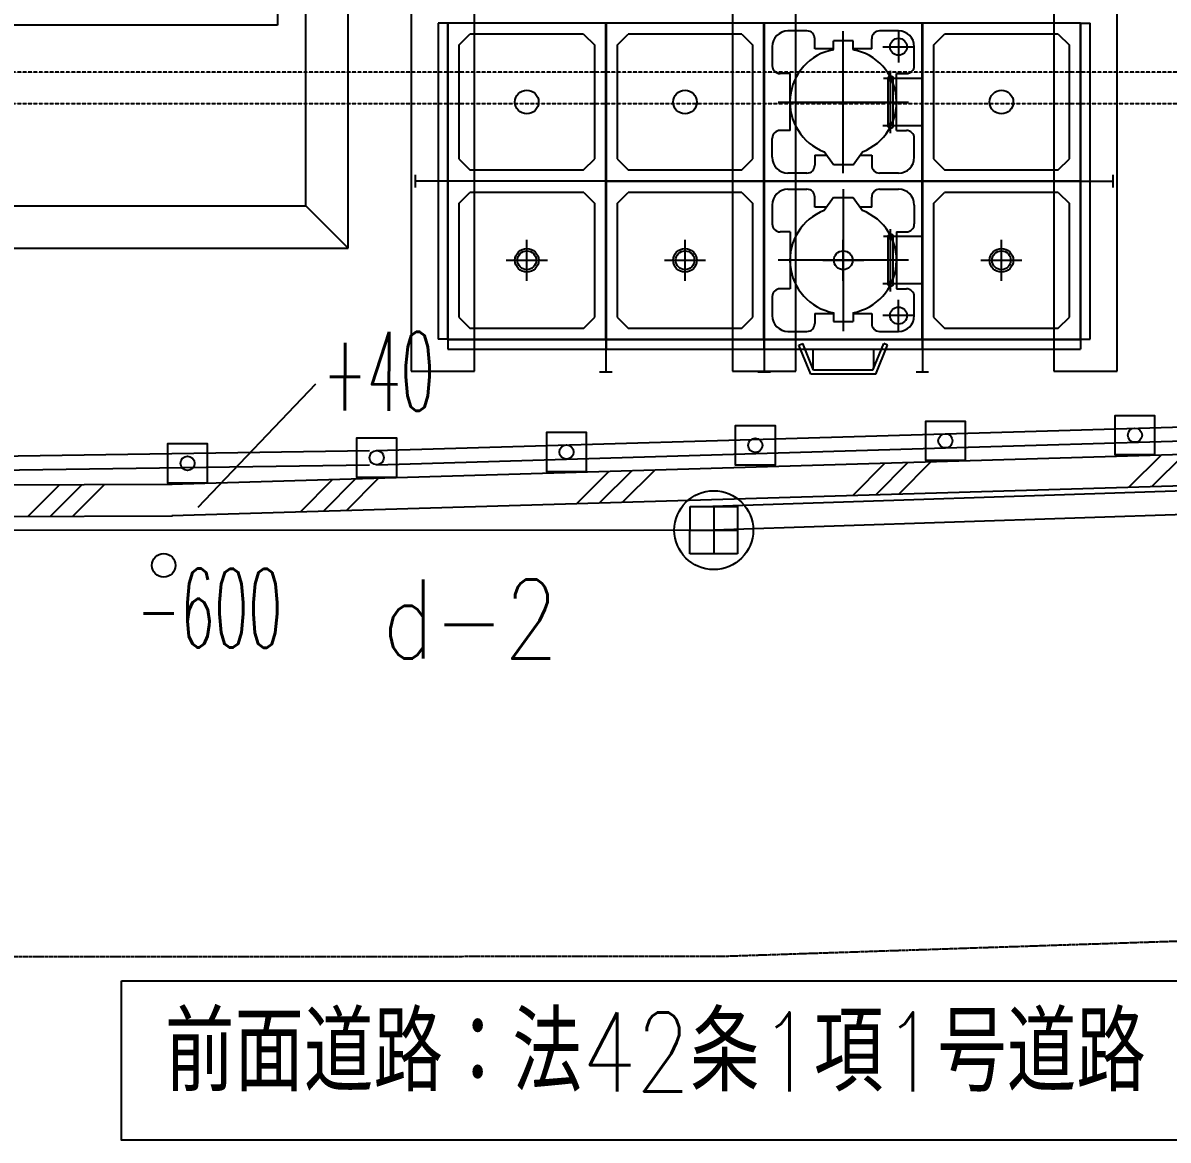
# Model space of a CAD drawing. Header units: millimetres. Extents: x 5204 to 163252, y 3613 to 115772.
# Drawn here: x 48404 to 55657, y 27485 to 34559 of the extents above; entities that cross this region are included whole.
import ezdxf

# ---------------------------------------------------------------- set-up
doc = ezdxf.new("R2010")
doc.units = ezdxf.units.MM
doc.header["$LTSCALE"] = 0.2
doc.linetypes.add('CENTER', pattern=[50.8, 31.75, -6.35, 6.35, -6.35])
doc.linetypes.add('HIDDEN', pattern=[0.375, 0.25, -0.125])
for name, color, linetype in [('0-0', 7, 'Continuous'), ('0-1', 7, 'Continuous'), ('92 設備記述', 3, 'Continuous')]:
    doc.layers.add(name, color=color, linetype=linetype)
doc.layers.add('A_通芯', color=8, linetype='Continuous', plot=False)
doc.styles.get("Standard").update_dxf_attribs({"font": 'simplex.shx', "width": 0.8, "height": 700, "bigfont": 'extfont2.shx'})
doc.styles.add('Standard-A', font='romans.shx', dxfattribs={"bigfont": 'extfont2.shx'})

msp = doc.modelspace()

# ---------------------------------------------------------------- linework, layer by layer
at = {"layer": '0-0', "color": 7, "linetype": 'Continuous'}
for p, q in [((53659.1, 31566.8), (53865.3, 31773)), ((53804.8, 31571.1), (54011, 31777.3)), ((53950.6, 31575.4), (54156.8, 31781.6)), ((55408, 31618.7), (55614.2, 31824.9)), ((55553.7, 31623), (55759.9, 31829.2)), ((51910.1, 31514.9), (52116.3, 31721.1)), ((52055.9, 31519.3), (52262.1, 31725.5)), ((52201.6, 31523.6), (52407.8, 31729.8)), ((48436.1, 31435), (48637, 31635.9)), ((48578.2, 31435.6), (48779, 31636.5)), ((48720.2, 31436.3), (48921.1, 31637.1)), ((50161.2, 31463.1), (50367.4, 31669.3)), ((50307, 31467.4), (50513.2, 31673.6)), ((50452.7, 31471.7), (50658.9, 31677.9))]:
    msp.add_line(p, q, dxfattribs=at)
at = {"layer": '0-1', "color": 7, "linetype": 'Continuous'}
for p, q in [((50016.6, 34745.2), (50016.6, 34545.2)), ((50196.6, 33400.2), (50196.6, 34745.2)), ((50464.6, 33132.2), (50464.6, 34745.2)), ((50863.5, 34745.2), (50863.5, 32354.1)), ((50863.5, 34745.2), (50863.5, 32354.1)), ((51263.5, 32354.1), (51263.5, 34760.1)), ((51263.5, 32354.1), (51263.5, 34745.2)), ((52898.5, 34745.2), (52898.5, 32354.1)), ((52898.5, 34745.2), (52898.5, 32354.1)), ((53298.5, 32354.1), (53298.5, 34745.2)), ((53298.5, 32354.1), (53298.5, 34745.2)), ((54933.5, 34745.2), (54933.5, 32354.1)), ((54933.5, 34745.2), (54933.5, 32354.1)), ((55333.5, 32354.1), (55333.5, 34745.2)), ((55333.5, 32354.1), (55333.5, 34745.2)), ((50016.6, 34545.2), (42001.6, 34545.2)), ((51093.4, 34558.1), (51033.4, 34558.1)), ((51033.4, 34558.1), (51033.4, 33558.1)), ((51093.4, 34558.1), (51093.4, 33558.1)), ((52095.2, 34558.3), (51095.2, 34558.3)), ((51095.2, 34558.3), (51095.2, 33558.3)), ((52095.2, 33558.3), (52095.2, 34558.3)), ((53097.4, 34558.1), (52097.4, 34558.1)), ((52097.4, 34558.1), (52097.4, 33558.1)), ((53097.4, 33558.1), (53097.4, 34558.1)), ((54099.4, 34558.1), (53099.4, 34558.1)), ((53099.4, 34558.1), (53099.4, 33558.1)), ((54099.4, 33558.1), (54099.4, 34558.1)), ((55101.4, 34558.1), (54101.4, 34558.1)), ((54101.4, 34558.1), (54101.4, 33558.1)), ((55101.4, 33558.1), (55101.4, 34558.1)), ((55103.4, 34558.1), (55163.4, 34558.1)), ((55103.4, 33558.1), (55103.4, 34558.1)), ((55163.4, 33558.1), (55163.4, 34558.1)), ((51165.2, 34418.3), (51235.2, 34488.3)), ((51955.2, 34488.3), (51235.2, 34488.3)), ((51955.2, 34488.3), (52025.2, 34418.3)), ((52167.4, 34418.1), (52237.4, 34488.1)), ((52957.4, 34488.1), (52237.4, 34488.1)), ((52957.4, 34488.1), (53027.4, 34418.1)), ((53369.4, 34508.1), (53249.4, 34508.1)), ((53419.4, 34395.1), (53419.4, 34458.1)), ((53779.4, 34395.1), (53779.4, 34458.1)), ((53949.4, 34508.1), (53829.4, 34508.1)), ((54171.4, 34418.1), (54241.4, 34488.1)), ((54961.4, 34488.1), (54241.4, 34488.1)), ((54961.4, 34488.1), (55031.4, 34418.1)), ((51165.2, 34418.3), (51165.2, 33698.3)), ((52025.2, 33698.3), (52025.2, 34418.3)), ((52167.4, 34418.1), (52167.4, 33698.1)), ((53027.4, 33698.1), (53027.4, 34418.1)), ((53149.4, 34408.1), (53149.4, 34288.1)), ((53536.9, 34395.1), (53419.4, 34395.1)), ((53536.9, 34389.8), (53536.9, 34445.1)), ((53661.9, 34445.1), (53536.9, 34445.1)), ((53661.9, 34389.8), (53661.9, 34445.1)), ((53779.4, 34395.1), (53661.9, 34395.1)), ((54049.4, 34288.1), (54049.4, 34408.1)), ((54171.4, 34418.1), (54171.4, 33698.1)), ((55031.4, 33698.1), (55031.4, 34418.1)), ((53262.4, 34238.1), (53199.4, 34238.1)), ((53262.4, 33878.1), (53262.4, 34238.1)), ((53936.4, 34238.1), (53999.4, 34238.1)), ((53936.4, 33878.1), (53936.4, 34238.1)), ((53883.4, 33908.1), (53883.4, 34208.1)), ((53915.4, 33908.1), (53915.4, 34208.1)), ((53262.4, 33878.1), (53199.4, 33878.1)), ((53936.4, 33878.1), (53999.4, 33878.1)), ((53149.4, 33708.1), (53149.4, 33828.1)), ((54049.4, 33708.1), (54049.4, 33828.1)), ((53536.9, 33661.1), (53478.4, 33743.1)), ((53661.9, 33661.1), (53720.4, 33743.1)), ((51165.2, 33698.3), (51235.2, 33628.3)), ((51955.2, 33628.3), (52025.2, 33698.3)), ((52167.4, 33698.1), (52237.4, 33628.1)), ((52957.4, 33628.1), (53027.4, 33698.1)), ((53419.4, 33721.1), (53494.1, 33721.1)), ((53419.4, 33721.1), (53419.4, 33658.1)), ((53661.9, 33661.1), (53536.9, 33661.1)), ((53704.8, 33721.1), (53779.4, 33721.1)), ((53779.4, 33721.1), (53779.4, 33658.1)), ((54171.4, 33698.1), (54241.4, 33628.1)), ((54961.4, 33628.1), (55031.4, 33698.1)), ((50888.4, 33597.1), (50888.4, 33517.1)), ((51235.2, 33628.3), (51955.2, 33628.3)), ((52237.4, 33628.1), (52957.4, 33628.1)), ((53369.4, 33608.1), (53249.4, 33608.1)), ((53949.4, 33608.1), (53829.4, 33608.1)), ((54241.4, 33628.1), (54961.4, 33628.1)), ((55308.4, 33517.1), (55308.4, 33597.1)), ((51033.4, 33557.1), (50888.4, 33557.1)), ((51093.4, 33558.1), (51033.4, 33558.1)), ((51093.4, 33556.1), (51033.4, 33556.1)), ((51033.4, 33556.1), (51033.4, 32556.1)), ((51093.4, 33556.1), (51093.4, 32556.1)), ((51095.2, 33558.3), (52095.2, 33558.3)), ((52095.4, 33556.1), (51095.4, 33556.1)), ((51095.4, 33556.1), (51095.4, 32556.1)), ((52095.4, 32556.1), (52095.4, 33556.1)), ((52097.4, 33558.1), (53097.4, 33558.1)), ((53097.4, 33556.1), (52097.4, 33556.1)), ((52097.4, 33556.1), (52097.4, 32556.1)), ((53097.4, 32556.1), (53097.4, 33556.1)), ((53099.4, 33558.1), (54099.4, 33558.1)), ((54099.4, 33556.1), (53099.4, 33556.1)), ((53099.4, 33556.1), (53099.4, 32556.1)), ((54099.4, 32556.1), (54099.4, 33556.1)), ((54101.4, 33558.1), (55101.4, 33558.1)), ((55101.4, 33556.1), (54101.4, 33556.1)), ((54101.4, 33556.1), (54101.4, 32556.1)), ((55101.4, 32556.1), (55101.4, 33556.1)), ((55103.4, 33558.1), (55163.4, 33558.1)), ((55103.4, 33556.1), (55163.4, 33556.1)), ((55103.4, 32556.1), (55103.4, 33556.1)), ((55163.4, 33557.1), (55308.4, 33557.1)), ((55163.4, 32556.1), (55163.4, 33556.1)), ((51165.4, 33416.1), (51235.4, 33486.1)), ((51955.4, 33486.1), (51235.4, 33486.1)), ((51955.4, 33486.1), (52025.4, 33416.1)), ((52167.4, 33416.1), (52237.4, 33486.1)), ((52957.4, 33486.1), (52237.4, 33486.1)), ((52957.4, 33486.1), (53027.4, 33416.1)), ((53249.4, 33506.1), (53369.4, 33506.1)), ((53419.4, 33393.1), (53419.4, 33456.1)), ((53536.9, 33453.2), (53478.4, 33371.2)), ((53536.9, 33453.2), (53661.9, 33453.2)), ((53661.9, 33453.2), (53720.4, 33371.2)), ((53779.4, 33393.1), (53779.4, 33456.1)), ((53829.4, 33506.1), (53949.4, 33506.1)), ((54171.4, 33416.1), (54241.4, 33486.1)), ((54961.4, 33486.1), (54241.4, 33486.1)), ((54961.4, 33486.1), (55031.4, 33416.1)), ((41706.6, 33400.2), (50196.6, 33400.2)), ((50196.6, 33400.2), (50464.6, 33132.2)), ((51165.4, 33416.1), (51165.4, 32696.1)), ((52025.4, 32696.1), (52025.4, 33416.1)), ((52167.4, 33416.1), (52167.4, 32696.1)), ((53027.4, 32696.1), (53027.4, 33416.1)), ((53149.4, 33406.1), (53149.4, 33286.1)), ((53494.1, 33393.1), (53419.4, 33393.1)), ((53779.4, 33393.1), (53704.8, 33393.1)), ((54049.4, 33406.1), (54049.4, 33286.1)), ((54171.4, 33416.1), (54171.4, 32696.1)), ((55031.4, 32696.1), (55031.4, 33416.1)), ((53262.4, 33236.1), (53199.4, 33236.1)), ((53262.4, 33236.1), (53262.4, 32876.1)), ((53936.4, 33236.1), (53999.4, 33236.1)), ((53936.4, 33236.1), (53936.4, 32876.1)), ((53883.4, 32906.1), (53883.4, 33206.1)), ((53915.4, 32906.1), (53915.4, 33206.1)), ((41438.6, 33132.2), (50464.6, 33132.2)), ((53262.4, 32876.1), (53199.4, 32876.1)), ((53936.4, 32876.1), (53999.4, 32876.1)), ((53149.4, 32826.1), (53149.4, 32706.1)), ((54049.4, 32706.1), (54049.4, 32826.1)), ((49342, 31638.8), (87386.3, 32767.1)), ((53419.4, 32719.1), (53419.4, 32656.1)), ((53419.4, 32719.1), (53536.9, 32719.1)), ((53536.9, 32724.5), (53536.9, 32669.1)), ((53661.9, 32724.5), (53661.9, 32669.1)), ((53661.9, 32719.1), (53779.4, 32719.1)), ((53779.4, 32719.1), (53779.4, 32656.1)), ((51165.4, 32696.1), (51235.4, 32626.1)), ((51955.4, 32626.1), (52025.4, 32696.1)), ((52167.4, 32696.1), (52237.4, 32626.1)), ((52957.4, 32626.1), (53027.4, 32696.1)), ((53536.9, 32669.1), (53661.9, 32669.1)), ((54171.4, 32696.1), (54241.4, 32626.1)), ((54961.4, 32626.1), (55031.4, 32696.1)), ((87392.2, 32567.2), (49347.9, 31438.9)), ((51235.4, 32626.1), (51955.4, 32626.1)), ((52237.4, 32626.1), (52957.4, 32626.1)), ((53249.4, 32606.1), (53369.4, 32606.1)), ((53829.4, 32606.1), (53949.4, 32606.1)), ((54241.4, 32626.1), (54961.4, 32626.1)), ((51093.4, 32556.1), (51033.4, 32556.1)), ((51095.4, 32556.1), (52095.4, 32556.1)), ((51095.4, 32554.1), (51095.4, 32494.1)), ((51095.4, 32554.1), (52095.4, 32554.1)), ((51095.4, 32494.1), (52095.4, 32494.1)), ((52095.4, 32554.1), (52095.4, 32494.1)), ((52096.4, 32494.1), (52096.4, 32349.1)), ((52097.4, 32556.1), (53097.4, 32556.1)), ((52097.4, 32554.1), (52097.4, 32494.1)), ((52097.4, 32554.1), (53097.4, 32554.1)), ((52097.4, 32494.1), (53097.4, 32494.1)), ((53097.4, 32554.1), (53097.4, 32494.1)), ((53098.4, 32494.1), (53098.4, 32349.1)), ((53099.4, 32556.1), (54099.4, 32556.1)), ((53099.4, 32554.1), (53099.4, 32494.1)), ((53099.4, 32554.1), (54099.4, 32554.1)), ((53099.4, 32494.1), (54099.4, 32494.1)), ((53318.4, 32519.3), (53342.5, 32529.1)), ((53393.9, 32334.1), (53318.4, 32519.3)), ((53411.4, 32360.1), (53342.5, 32529.1)), ((53406.9, 32494.1), (53406.9, 32371.1)), ((53787.5, 32360.1), (53856.4, 32529.1)), ((53791.9, 32494.1), (53791.9, 32371.1)), ((53804.9, 32334.1), (53880.4, 32519.3)), ((53880.4, 32519.3), (53856.4, 32529.1)), ((54099.4, 32554.1), (54099.4, 32494.1)), ((54100.4, 32494.1), (54100.4, 32349.1)), ((54101.4, 32556.1), (55101.4, 32556.1)), ((54101.4, 32554.1), (54101.4, 32494.1)), ((54101.4, 32554.1), (55101.4, 32554.1)), ((54101.4, 32494.1), (55101.4, 32494.1)), ((55101.4, 32554.1), (55101.4, 32494.1)), ((55103.4, 32556.1), (55163.4, 32556.1)), ((50863.5, 32354.1), (51263.5, 32354.1)), ((50863.5, 32354.1), (51263.5, 32354.1)), ((52056.4, 32349.1), (52136.4, 32349.1)), ((52898.5, 32354.1), (53298.5, 32354.1)), ((52898.5, 32354.1), (53298.5, 32354.1)), ((53058.4, 32349.1), (53138.4, 32349.1)), ((53787.5, 32360.1), (53411.4, 32360.1)), ((54060.4, 32349.1), (54140.4, 32349.1)), ((54933.5, 32354.1), (55333.5, 32354.1)), ((54933.5, 32354.1), (55333.5, 32354.1)), ((53804.9, 32334.1), (53393.9, 32334.1)), ((49513.9, 31493.3), (50259.1, 32274.3)), ((54243.9, 31958), (57843.9, 32063.5)), ((50641.9, 31851.1), (54243.9, 31958)), ((54246.6, 31868), (57846.6, 31973.5)), ((47045.2, 31799.6), (50598.2, 31851.2)), ((50644.5, 31761.2), (54246.6, 31868)), ((47046.5, 31709.6), (50599.5, 31761.2)), ((43268.4, 31612.3), (49349.6, 31639)), ((52629.6, 31497.6), (52929.6, 31496.8)), ((52629.6, 31497.6), (52929.6, 31496.8)), ((43269.3, 31412.3), (49350.4, 31439))]:
    msp.add_line(p, q, dxfattribs=at)
at = {"layer": '0-1', "color": 7}
for p, q in [((53599.4, 33608.5), (53599.4, 34507.7)), ((53949.4, 34508.1), (53949.4, 34308.1)), ((53849.4, 34408.1), (54049.4, 34408.1)), ((53899.4, 33860.2), (53899.4, 34255.4)), ((54099.4, 34208.1), (53854.6, 34208.1)), ((53186.8, 34058.1), (54012.1, 34058.1)), ((54099.4, 33908.1), (53850.9, 33908.1)), ((53599.4, 33505.7), (53599.4, 32606.5)), ((53899.4, 32858.2), (53899.4, 33253.4)), ((51595.4, 32926.1), (51595.4, 33186.1)), ((51595.4, 32926.1), (51595.4, 33186.1)), ((52597.4, 32926.1), (52597.4, 33186.1)), ((52597.4, 32926.1), (52597.4, 33186.1)), ((53599.4, 32926.1), (53599.4, 33186.1)), ((53599.4, 32926.1), (53599.4, 33186.1)), ((54099.4, 33206.1), (53854.6, 33206.1)), ((54601.4, 32926.1), (54601.4, 33186.1)), ((54601.4, 32926.1), (54601.4, 33186.1)), ((51465.4, 33056.1), (51725.4, 33056.1)), ((51465.4, 33056.1), (51725.4, 33056.1)), ((52467.4, 33056.1), (52727.4, 33056.1)), ((52467.4, 33056.1), (52727.4, 33056.1)), ((54012.1, 33056.1), (53186.8, 33056.1)), ((53469.4, 33056.1), (53729.4, 33056.1)), ((53469.4, 33056.1), (53729.4, 33056.1)), ((54471.4, 33056.1), (54731.4, 33056.1)), ((54471.4, 33056.1), (54731.4, 33056.1)), ((54099.4, 32906.1), (53850.9, 32906.1)), ((53949.4, 32606.1), (53949.4, 32806.1)), ((54049.4, 32706.1), (53849.4, 32706.1)), ((89041.3, 32555.2), (52779.2, 31347.2)), ((64637.2, 31892.3), (52774.2, 31497.1)), ((52628.8, 31197.6), (52629.6, 31497.6)), ((52629.6, 31497.6), (52929.6, 31496.8)), ((52779.6, 31497.2), (52778.8, 31197.2)), ((52929.6, 31496.8), (52928.8, 31196.8)), ((52629.2, 31347.2), (42654.7, 31344.1)), ((52629.2, 31347.6), (52929.2, 31346.8)), ((52928.8, 31196.8), (52628.8, 31197.6))]:
    msp.add_line(p, q, dxfattribs=at)
at = {"layer": '0-1', "color": 8, "linetype": 'HIDDEN', "ltscale": 30}
for p, q in [((57728.5, 34246.4), (38816.9, 34246.4)), ((57728.5, 34046.4), (38816.9, 34046.4))]:
    msp.add_line(p, q, dxfattribs=at)
at = {"layer": '0-1', "color": 7}
for points in [[(55321.6, 31823.6), (55321.6, 32073.6), (55571.6, 32073.6), (55571.6, 31823.6), (55321.6, 31823.6), (55321.6, 31823.6)], [(52917.2, 31759.5), (52917.2, 32009.5), (53167.2, 32009.5), (53167.2, 31759.5), (52917.2, 31759.5), (52917.2, 31759.5)], [(54121.6, 31788), (54121.6, 32038), (54371.6, 32038), (54371.6, 31788), (54121.6, 31788), (54121.6, 31788)], [(50519.5, 31681.2), (50519.5, 31931.2), (50769.5, 31931.2), (50769.5, 31681.2), (50519.5, 31681.2), (50519.5, 31681.2)], [(51721.6, 31716.8), (51721.6, 31966.8), (51971.6, 31966.8), (51971.6, 31716.8), (51721.6, 31716.8), (51721.6, 31716.8)], [(49321.6, 31645.6), (49321.6, 31895.6), (49571.6, 31895.6), (49571.6, 31645.6), (49321.6, 31645.6), (49321.6, 31645.6)]]:
    msp.add_lwpolyline(points, close=True, dxfattribs=at)
at = {"layer": '0-1', "color": 7, "linetype": 'Continuous'}
for centre, radius in [((53949.4, 34408.1), 54), ((53899.4, 34208.1), 16), ((51595.2, 34058.3), 75), ((52597.4, 34058.1), 75), ((54601.4, 34058.1), 75), ((53899.4, 33908.1), 16), ((53899.4, 33206.1), 16), ((51595.4, 33056.1), 75), ((51595.4, 33056.1), 59.5), ((52597.4, 33056.1), 75), ((52597.4, 33056.1), 59.5), ((53599.4, 33056.1), 59.5), ((54601.4, 33056.1), 75), ((54601.4, 33056.1), 59.5), ((53899.4, 32906.1), 16), ((53949.4, 32706.1), 54), ((49295.6, 31124.5), 75)]:
    msp.add_circle(centre, radius, dxfattribs=at)
at = {"layer": '0-1', "color": 7}
for centre, radius in [((55446.6, 31948.6), 45), ((53042.2, 31884.5), 45), ((54246.6, 31913), 45), ((50644.5, 31806.2), 45), ((51846.6, 31841.8), 45), ((49446.6, 31770.6), 45), ((52779.2, 31347.2), 250)]:
    msp.add_circle(centre, radius, dxfattribs=at)
at = {"layer": '0-1', "color": 7, "linetype": 'Continuous'}
for centre, radius, start, end in [((53249.4, 34408.1), 100, 90, 180), ((53369.4, 34458.1), 50, 0, 90), ((53829.4, 34458.1), 50, 90, 180), ((53949.4, 34408.1), 100, 0, 90), ((53599.4, 34058.1), 337.5, 100.6719, 248.9908), ((53599.4, 34058.1), 337.5, 291.0092, 79.3281), ((53199.4, 34288.1), 50, 180, 270), ((53999.4, 34288.1), 50, 270, 0), ((53199.4, 33828.1), 50, 90, 180), ((53999.4, 33828.1), 50, 0, 90), ((53249.4, 33708.1), 100, 180, 270), ((53369.4, 33658.1), 50, 270, 0), ((53829.4, 33658.1), 50, 180, 270), ((53949.4, 33708.1), 100, 270, 0), ((53249.4, 33406.1), 100, 90, 180), ((53369.4, 33456.1), 50, 0, 90), ((53829.4, 33456.1), 50, 90, 180), ((53949.4, 33406.1), 100, 0, 90), ((53599.4, 33056.1), 337.5, 111.0092, 259.3281), ((53599.4, 33056.1), 337.5, 280.6719, 68.9908), ((53199.4, 33286.1), 50, 180, 270), ((53999.4, 33286.1), 50, 270, 0), ((53199.4, 32826.1), 50, 90, 180), ((53999.4, 32826.1), 50, 0, 90), ((53249.4, 32706.1), 100, 180, 270), ((53369.4, 32656.1), 50, 270, 0), ((53829.4, 32656.1), 50, 180, 270), ((53949.4, 32706.1), 100, 270, 0)]:
    msp.add_arc(centre, radius, start, end, dxfattribs=at)
at = {"layer": '92 設備記述'}
msp.add_lwpolyline([(49029, 28493.3), (57875, 28493.3), (57875, 27485.3), (49029, 27485.3), (49029, 28493.3), (49029, 28493.3)], close=True, dxfattribs=at)
at = {"layer": 'A_通芯', "linetype": 'CENTER', "ltscale": 2}
for p, q in [((94099.4, 30022.3), (52824.8, 28647.2)), ((52824.8, 28647.2), (42521.7, 28644))]:
    msp.add_line(p, q, dxfattribs=at)

# ---------------------------------------------------------------- texts
at = {"layer": '0-1', "color": 7, "width": 0.5}
for s, p in [('+40', (50303.9, 32104.9)), ('-600', (49123.4, 30605))]:
    msp.add_text(s, height=500, rotation=359.84, dxfattribs=at).set_placement(p)
at = {"layer": '92 設備記述', "style": 'Standard-A', "width": 0.8}
for s, p in [('d-2', (50680.7, 30534.4)), ('前面道路：法42条1項1号道路', (49304, 27793.3))]:
    msp.add_text(s, height=500, dxfattribs=at).set_placement(p)

doc.saveas('drawing.dxf')
